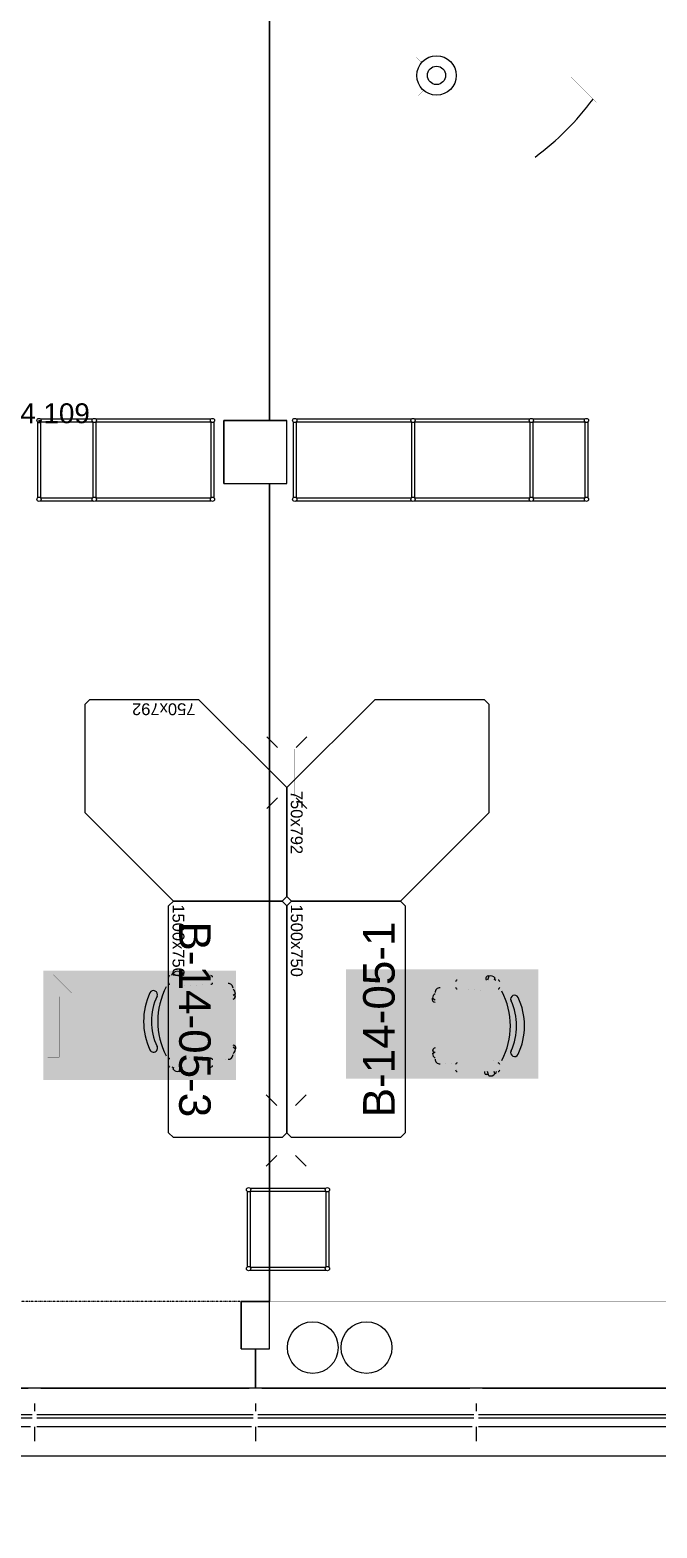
# Model space of a CAD drawing. Extents: x 7690 to 8871, y -6511 to -5312.
# Drawn here: x 8468.8 to 8625.4, y -6511.3 to -6137.1 of the extents above; entities that cross this region are included whole.
import ezdxf
from ezdxf.enums import TextEntityAlignment as Align

# ---------------------------------------------------------------- set-up
doc = ezdxf.new("R2010")
doc.units = 0
doc.header["$MEASUREMENT"] = 0
doc.linetypes.add('DOT_DASH', pattern=[1, 0, -0.25, 0.5, -0.25])
doc.linetypes.add('LONG_DASHES', pattern=[1.5, 1, -0.5])
doc.layers.get('0').update_dxf_attribs({"linetype": 'CONTINUOUS'})
for name, color, linetype in [('72USSH2D01_LINIEN-MITTEL', 7, 'CONTINUOUS'), ('A-ALLG-BESCHRIFTUNG_10', 7, 'CONTINUOUS'), ('A-NEU-GRUNDRISS', 7, 'CONTINUOUS'), ('A-NEU-WAND-BETON', 7, 'CONTINUOUS'), ('BWZ121_GF-POLYGON', 7, 'CONTINUOUS'), ('BWZ122_NGF-POLYGON', 7, 'CONTINUOUS'), ('FM_OBJEKT_ARBEITSPLATZ', 7, 'CONTINUOUS'), ('FM_OBJEKT_DOSE', 7, 'CONTINUOUS'), ('FM_OBJEKT_GESCHOSS', 7, 'CONTINUOUS'), ('FM_OBJEKT_MOEBEL', 7, 'CONTINUOUS'), ('FM_OBJEKT_RAUM', 7, 'CONTINUOUS'), ('FM_OBJEKT_SICHERHEIT', 7, 'CONTINUOUS'), ('FM_RAHMEN_LINK', 7, 'CONTINUOUS'), ('R0_MOBILIAR', 7, 'CONTINUOUS'), ('Z1_POLYGONE_FLÄCHENNACHWEIS', 7, 'CONTINUOUS')]:
    doc.layers.add(name, color=color, linetype=linetype)
doc.styles.add('ARIAL', font='ARIAL')

# ---------------------------------------------------------------- blocks, each defined once
blk = doc.blocks.new('*D22')
at = {"layer": 'FM_OBJEKT_GESCHOSS', "color": 250, "linetype": 'Continuous', "const_width": 0.00174}
blk.add_lwpolyline([(8161.6821, -6162.5566), (8161.6821, -6493.2646), (8778.2168, -6493.2646), (8778.2168, -5660.9834), (8447.5059, -5660.9834), (8447.5059, -5330.3032), (7830.9731, -5330.2744), (7830.9746, -5767.6758), (7720.7378, -5767.6758), (7720.7378, -5751.9277), (7704.9897, -5751.9277), (7704.9897, -5767.6758), (7720.7378, -5767.6758), (7720.7378, -5767.6758), (7830.9746, -5767.6758), (7830.9746, -6162.5566), (8161.6821, -6162.5566), (8246.5254, -6081.0605), (8246.5254, -6073.5806), (8330.5762, -6073.5806), (8330.5762, -6081.0605), (8246.5254, -6081.0605)], close=True, dxfattribs=at)
blk = doc.blocks.new('*D32')
at = {"layer": 'A-NEU-GRUNDRISS', "color": 250, "linetype": 'Continuous'}
for p, q in [((8416.4023, -6476.3335), (8468.3711, -6476.3335)), ((8469.9453, -6480.1123), (8469.9453, -6482.0796)), ((8415.418, -6482.9048), (8469.3555, -6482.9048)), ((8415.418, -6483.7314), (8469.3555, -6483.7314)), ((8468.9531, -6486.0171), (8415.418, -6486.0171)), ((8469.9453, -6486.0171), (8469.9453, -6489.5728)), ((8414.8281, -6493.2603), (8469.9453, -6493.2603))]:
    blk.add_line(p, q, dxfattribs=at)
at = {"layer": 'A-NEU-GRUNDRISS', "color": 250, "linetype": 'Continuous', "const_width": 0.00174}
for points in [[(8468.3711, -6476.3335), (8471.5215, -6476.3335), (8471.5215, -6481.4512), (8468.3711, -6481.4512)], [(8415.418, -6482.0815), (8469.3555, -6482.0815), (8469.3555, -6484.5601), (8415.418, -6484.5601)], [(8468.9531, -6484.8359), (8470.9395, -6484.8359), (8470.9395, -6486.0171), (8468.9531, -6486.0171)], [(8469.5527, -6482.0796), (8470.3398, -6482.0796), (8470.3398, -6484.5376), (8469.5527, -6484.5376)], [(8468.873, -6487.8208), (8471.0195, -6487.8208), (8471.0195, -6489.5728), (8468.873, -6489.5728)]]:
    blk.add_lwpolyline(points, close=True, dxfattribs=at)
blk = doc.blocks.new('*D33')
at = {"layer": 'A-NEU-GRUNDRISS', "color": 250, "linetype": 'Continuous'}
for p, q in [((8471.5195, -6476.3335), (8523.4883, -6476.3335)), ((8525.0645, -6480.1123), (8525.0645, -6482.0796)), ((8470.5371, -6482.9048), (8524.4727, -6482.9048)), ((8470.5371, -6483.7314), (8524.4727, -6483.7314)), ((8524.0703, -6486.0171), (8470.5371, -6486.0171)), ((8525.0645, -6486.0171), (8525.0645, -6489.5728)), ((8469.9453, -6493.2603), (8525.0645, -6493.2603))]:
    blk.add_line(p, q, dxfattribs=at)
at = {"layer": 'A-NEU-GRUNDRISS', "color": 250, "linetype": 'Continuous', "const_width": 0.00174}
for points in [[(8523.4883, -6476.3335), (8526.6387, -6476.3335), (8526.6387, -6481.4512), (8523.4883, -6481.4512)], [(8470.5371, -6482.0815), (8524.4727, -6482.0815), (8524.4727, -6484.5601), (8470.5371, -6484.5601)], [(8524.0703, -6484.8359), (8526.0566, -6484.8359), (8526.0566, -6486.0171), (8524.0703, -6486.0171)], [(8524.6699, -6482.0796), (8525.457, -6482.0796), (8525.457, -6484.5376), (8524.6699, -6484.5376)], [(8523.9902, -6487.8208), (8526.1367, -6487.8208), (8526.1367, -6489.5728), (8523.9902, -6489.5728)]]:
    blk.add_lwpolyline(points, close=True, dxfattribs=at)
blk = doc.blocks.new('*D34')
at = {"layer": 'A-NEU-GRUNDRISS', "color": 250, "linetype": 'Continuous'}
for p, q in [((8526.6387, -6476.3335), (8578.6074, -6476.3335)), ((8580.1816, -6480.1123), (8580.1816, -6482.0796)), ((8525.6543, -6482.9048), (8579.5918, -6482.9048)), ((8525.6543, -6483.7314), (8579.5918, -6483.7314)), ((8579.1895, -6486.0171), (8525.6543, -6486.0171)), ((8580.1816, -6486.0171), (8580.1816, -6489.5728)), ((8525.0645, -6493.2603), (8580.1816, -6493.2603))]:
    blk.add_line(p, q, dxfattribs=at)
at = {"layer": 'A-NEU-GRUNDRISS', "color": 250, "linetype": 'Continuous', "const_width": 0.00174}
for points in [[(8578.6074, -6476.3335), (8581.7559, -6476.3335), (8581.7559, -6481.4512), (8578.6074, -6481.4512)], [(8525.6543, -6482.0815), (8579.5918, -6482.0815), (8579.5918, -6484.5601), (8525.6543, -6484.5601)], [(8579.1895, -6484.8359), (8581.1758, -6484.8359), (8581.1758, -6486.0171), (8579.1895, -6486.0171)], [(8579.7871, -6482.0796), (8580.5762, -6482.0796), (8580.5762, -6484.5376), (8579.7871, -6484.5376)], [(8579.1094, -6487.8208), (8581.2539, -6487.8208), (8581.2539, -6489.5728), (8579.1094, -6489.5728)]]:
    blk.add_lwpolyline(points, close=True, dxfattribs=at)
blk = doc.blocks.new('*D35')
at = {"layer": 'A-NEU-GRUNDRISS', "color": 250, "linetype": 'Continuous'}
for p, q in [((8581.7559, -6476.3335), (8633.7246, -6476.3335)), ((8635.2988, -6480.1123), (8635.2988, -6482.0796)), ((8580.7715, -6482.9048), (8634.709, -6482.9048)), ((8580.7715, -6483.7314), (8634.709, -6483.7314)), ((8634.3066, -6486.0171), (8580.7715, -6486.0171)), ((8635.2988, -6486.0171), (8635.2988, -6489.5728)), ((8580.1816, -6493.2603), (8635.2988, -6493.2603))]:
    blk.add_line(p, q, dxfattribs=at)
at = {"layer": 'A-NEU-GRUNDRISS', "color": 250, "linetype": 'Continuous', "const_width": 0.00174}
for points in [[(8633.7246, -6476.3335), (8636.875, -6476.3335), (8636.875, -6481.4512), (8633.7246, -6481.4512)], [(8580.7715, -6482.0815), (8634.709, -6482.0815), (8634.709, -6484.5601), (8580.7715, -6484.5601)], [(8634.3066, -6484.8359), (8636.293, -6484.8359), (8636.293, -6486.0171), (8634.3066, -6486.0171)], [(8634.9063, -6482.0796), (8635.6934, -6482.0796), (8635.6934, -6484.5376), (8634.9063, -6484.5376)], [(8634.2266, -6487.8208), (8636.373, -6487.8208), (8636.373, -6489.5728), (8634.2266, -6489.5728)]]:
    blk.add_lwpolyline(points, close=True, dxfattribs=at)
blk = doc.blocks.new('*D135')
at = {"layer": 'BWZ122_NGF-POLYGON', "color": 6, "linetype": 'Continuous', "const_width": 0.0139}
blk.add_lwpolyline([(8528.6074, -6454.6787), (8528.6074, -6250.3481), (8532.9375, -6250.3481), (8532.9375, -6234.6001), (8532.9375, -6234.6001), (8528.6074, -6234.6001), (8528.6074, -6134.1675), (8528.6074, -6132.8286), (8748.291, -6132.8286), (8748.291, -6135.7817), (8760.1035, -6135.7817), (8760.1035, -6132.2383), (8761.2852, -6132.2383), (8761.2852, -6238.9312), (8760.1035, -6238.9312), (8760.1035, -6246.0176), (8748.291, -6246.0176), (8748.291, -6238.9312), (8760.1035, -6238.9312), (8761.2852, -6238.9312), (8761.2852, -6349.167), (8760.1035, -6349.167), (8748.291, -6349.167), (8748.291, -6356.2534), (8760.1035, -6356.2534), (8760.1035, -6349.167), (8761.2852, -6349.167), (8761.2852, -6459.4028), (8760.1035, -6459.4028), (8760.1035, -6466.4897), (8748.291, -6466.4897), (8748.291, -6459.4028), (8760.1035, -6459.4028), (8761.2832, -6459.4028), (8761.2832, -6476.333), (8530.6563, -6476.333), (8525.0645, -6476.3335), (8525.0645, -6466.4897), (8528.6074, -6466.4897), (8528.6074, -6454.6787)], close=True, dxfattribs=at)
blk = doc.blocks.new('*D147')
at = {"layer": 'BWZ122_NGF-POLYGON', "color": 6, "linetype": 'Continuous', "const_width": 0.0139}
blk.add_lwpolyline([(8414.8281, -6135.7817), (8431.3633, -6135.7817), (8431.7559, -6135.7817), (8447.8984, -6135.7817), (8447.8984, -6132.8286), (8528.6074, -6132.8286), (8528.6074, -6234.6001), (8517.1895, -6234.6001), (8517.1895, -6250.3481), (8528.6074, -6250.3481), (8528.6074, -6454.6787), (8521.5195, -6454.6787), (8521.5195, -6466.4897), (8525.0645, -6466.4897), (8525.0645, -6476.3335), (8414.8281, -6476.3335), (8414.8281, -6466.4897), (8418.3711, -6466.4897), (8418.3711, -6454.6787), (8414.8281, -6454.6787), (8414.8281, -6250.3481), (8422.7012, -6250.3481), (8422.7012, -6234.6001), (8414.8281, -6234.6001)], close=True, dxfattribs=at)
blk = doc.blocks.new('*D167')
at = {"layer": 'FM_OBJEKT_MOEBEL', "color": 250, "linetype": 'Continuous'}
for p, q in [((8532.9316, -6326.3218), (8554.9863, -6304.2661)), ((8554.9863, -6304.2661), (8582.1523, -6304.2661)), ((8582.1523, -6304.2661), (8583.3379, -6305.4521)), ((8583.3379, -6305.4521), (8583.3379, -6332.6172)), ((8532.9316, -6353.4873), (8532.9316, -6326.3218)), ((8583.3379, -6332.6172), (8561.2813, -6354.6729)), ((8534.1172, -6354.6729), (8532.9316, -6353.4873)), ((8561.2813, -6354.6729), (8534.1172, -6354.6729))]:
    blk.add_line(p, q, dxfattribs=at)
at = {"layer": 'FM_OBJEKT_MOEBEL', "color": 250, "linetype": 'Continuous', "style": 'ARIAL'}
blk.add_text('750x792', height=2.95274, rotation=270, dxfattribs=at).set_placement((8533.9162, -6327.1104))
blk = doc.blocks.new('*D168')
at = {"layer": 'FM_OBJEKT_MOEBEL', "color": 250, "linetype": 'Continuous'}
for p, q in [((8532.9355, -6355.8555), (8534.1172, -6354.6743)), ((8532.9355, -6412.5479), (8532.9355, -6355.8555)), ((8534.1172, -6354.6743), (8561.2832, -6354.6743)), ((8561.2832, -6354.6743), (8562.4629, -6355.8555)), ((8562.4629, -6355.8555), (8562.4629, -6412.5479)), ((8534.1172, -6413.729), (8532.9355, -6412.5479)), ((8561.2832, -6413.729), (8534.1172, -6413.729)), ((8562.4629, -6412.5479), (8561.2832, -6413.729))]:
    blk.add_line(p, q, dxfattribs=at)
at = {"layer": 'FM_OBJEKT_MOEBEL', "color": 250, "linetype": 'Continuous', "style": 'ARIAL'}
blk.add_text('1500x750', height=2.95274, rotation=270, dxfattribs=at).set_placement((8533.922, -6355.4614))
blk = doc.blocks.new('*D169')
at = {"layer": 'FM_OBJEKT_MOEBEL', "color": 250, "linetype": 'Continuous'}
for p, q in [((8482.5391, -6305.4517), (8483.7246, -6304.2661)), ((8483.7246, -6304.2661), (8510.8906, -6304.2661)), ((8510.8906, -6304.2661), (8532.9453, -6326.3218)), ((8482.5391, -6332.6167), (8482.5391, -6305.4517)), ((8532.9453, -6326.3218), (8532.9453, -6353.4868)), ((8504.5957, -6354.6724), (8482.5391, -6332.6167)), ((8532.9453, -6353.4868), (8531.7598, -6354.6724)), ((8531.7598, -6354.6724), (8504.5957, -6354.6724))]:
    blk.add_line(p, q, dxfattribs=at)
at = {"layer": 'FM_OBJEKT_MOEBEL', "color": 250, "linetype": 'Continuous', "style": 'ARIAL'}
blk.add_text('750x792', height=2.95274, rotation=180, dxfattribs=at).set_placement((8510.0977, -6305.2516))
blk = doc.blocks.new('*D170')
at = {"layer": 'FM_OBJEKT_MOEBEL', "color": 250, "linetype": 'Continuous'}
for p, q in [((8503.4082, -6355.854), (8504.5898, -6354.6729)), ((8503.4082, -6412.5469), (8503.4082, -6355.854)), ((8504.5898, -6354.6729), (8531.7559, -6354.6729)), ((8531.7559, -6354.6729), (8532.9355, -6355.854)), ((8532.9355, -6355.854), (8532.9355, -6412.5469)), ((8504.5898, -6413.728), (8503.4082, -6412.5469)), ((8531.7559, -6413.728), (8504.5898, -6413.728)), ((8532.9355, -6412.5469), (8531.7559, -6413.728))]:
    blk.add_line(p, q, dxfattribs=at)
at = {"layer": 'FM_OBJEKT_MOEBEL', "color": 250, "linetype": 'Continuous', "style": 'ARIAL'}
blk.add_text('1500x750', height=2.95274, rotation=270, dxfattribs=at).set_placement((8504.3947, -6355.4614))
blk = doc.blocks.new('*D172')
at = {"layer": 'FM_OBJEKT_MOEBEL', "color": 250, "linetype": 'Continuous', "const_width": 0.00174}
for points in [[(8575.0488, -6374.7974), (8575.0488, -6376.1753)], [(8585.6797, -6374.4038), (8575.4434, -6374.4038)], [(8586.0723, -6376.1753), (8586.0723, -6374.7974)], [(8575.4434, -6376.5688), (8585.6797, -6376.5688)]]:
    blk.add_lwpolyline(points, dxfattribs=at)
at = {"layer": 'FM_OBJEKT_MOEBEL', "color": 250, "linetype": 'Continuous'}
for centre, start, end in [((8575.4434, -6374.7974), 89.999954, 180.00005), ((8575.4434, -6376.1753), 179.99995, 270.00006), ((8585.6797, -6374.7974), 0, 90.000046), ((8585.6797, -6376.1753), 269.99995, 0)]:
    blk.add_arc(centre, 0.3937, start, end, dxfattribs=at)
blk = doc.blocks.new('*D173')
at = {"layer": 'FM_OBJEKT_MOEBEL', "color": 250, "linetype": 'Continuous', "const_width": 0.00174}
for points in [[(8575.4434, -6395.0728), (8585.6797, -6395.0728)], [(8575.0488, -6396.8447), (8575.0488, -6395.4668)], [(8585.6797, -6397.2383), (8575.4434, -6397.2383)], [(8586.0723, -6395.4668), (8586.0723, -6396.8447)]]:
    blk.add_lwpolyline(points, dxfattribs=at)
at = {"layer": 'FM_OBJEKT_MOEBEL', "color": 250, "linetype": 'Continuous'}
for centre, start, end in [((8575.4434, -6395.4668), 89.999954, 180.00005), ((8585.6797, -6395.4668), 0, 90.000046), ((8575.4434, -6396.8447), 179.99995, 270.00006), ((8585.6797, -6396.8447), 269.99995, 0)]:
    blk.add_arc(centre, 0.3937, start, end, dxfattribs=at)
blk = doc.blocks.new('*D174')
at = {"layer": 'FM_OBJEKT_MOEBEL', "color": 250, "linetype": 'Continuous', "const_width": 0.00174}
for points in [[(8571.1133, -6376.3408), (8586.5918, -6377.1938)], [(8569.9316, -6394.1201), (8569.9316, -6377.522)], [(8586.5918, -6394.4478), (8571.1777, -6395.2993)]]:
    blk.add_lwpolyline(points, dxfattribs=at)
at = {"layer": 'FM_OBJEKT_MOEBEL', "color": 250, "linetype": 'Continuous'}
for centre, radius, start, end in [((8571.1133, -6377.522), 1.1811, 86.838417, 180), ((8570.209, -6385.8208), 18.5162, 332.23053, 27.769472), ((8571.1133, -6394.1201), 1.1811, 180, 273.16159)]:
    blk.add_arc(centre, radius, start, end, dxfattribs=at)
blk = doc.blocks.new('*D171')
at = {"layer": 'FM_OBJEKT_MOEBEL', "color": 250, "linetype": 'Continuous'}
for p, q in [((8582.8262, -6374.4038), (8582.7266, -6374.3467)), ((8583.3848, -6373.374), (8583.0488, -6374.4038)), ((8583.25, -6373.3223), (8583.377, -6373.3955)), ((8584.8809, -6373.8608), (8584.7051, -6374.4038)), ((8584.7734, -6374.1948), (8585.1367, -6374.4038)), ((8569.2324, -6379.0278), (8569.3418, -6378.9292)), ((8569.3242, -6378.9155), (8569.9316, -6379.3574)), ((8569.3242, -6392.7261), (8569.9316, -6392.2847)), ((8569.6074, -6392.5195), (8569.3633, -6391.9756)), ((8587.2285, -6393.1104), (8587.2285, -6393.1104)), ((8587.2285, -6393.1104), (8587.2285, -6393.1104)), ((8583.2754, -6397.9336), (8582.6816, -6397.998)), ((8583.3848, -6398.2681), (8583.0488, -6397.2383)), ((8584.8809, -6397.7813), (8584.7051, -6397.2383)), ((8585.0215, -6397.7437), (8584.875, -6397.7598))]:
    blk.add_line(p, q, dxfattribs=at)
for centre, radius, start, end in [((8583.2676, -6373.9771), 0.6552, 91.692612, 214.32491), ((8583.8027, -6374.6328), 1.3267, 35.593109, 108.40689), ((8569.8613, -6379.2119), 0.6552, 163.69261, 276.10193), ((8570.6504, -6378.9063), 1.3267, 122.81926, 180.40689), ((8589.7891, -6379.1279), 0.9842, 25.184109, 205.1841), ((8575.5547, -6385.8208), 14.7441, 334.80136, 25.184246), ((8575.5547, -6385.8208), 16.7126, 334.81573, 25.184273), ((8569.9941, -6391.9775), 0.6303, 95.699326, 179.81531), ((8570.6504, -6392.7354), 1.3267, 179.59311, 237.1808), ((8589.7891, -6392.5137), 0.9842, 155.03242, 334.81589), ((8582.8789, -6397.3989), 0.6303, 165.21815, 251.81531), ((8583.8027, -6397.0088), 1.3267, 251.59311, 324.40692), ((8584.6211, -6397.2256), 0.6552, 307.69263, 358.87289)]:
    blk.add_arc(centre, radius, start, end, dxfattribs=at)
at = {"color": 0, "linetype": 'ByBlock'}
for name in ['*D174', '*D172', '*D173']:
    blk.add_blockref(name, (0, 0), dxfattribs=at)
blk = doc.blocks.new('*D176')
at = {"layer": 'FM_OBJEKT_MOEBEL', "color": 250, "linetype": 'Continuous', "const_width": 0.00174}
for points in [[(8503.3457, -6394.3462), (8503.3457, -6395.7241)], [(8513.9766, -6393.9526), (8503.7402, -6393.9526)], [(8514.3691, -6395.7241), (8514.3691, -6394.3462)], [(8503.7402, -6396.1177), (8513.9766, -6396.1177)]]:
    blk.add_lwpolyline(points, dxfattribs=at)
at = {"layer": 'FM_OBJEKT_MOEBEL', "color": 250, "linetype": 'Continuous'}
for centre, start, end in [((8503.7402, -6394.3462), 89.999947, 180.00003), ((8513.9766, -6394.3462), 0, 90.000046), ((8503.7402, -6395.7241), 179.99995, 270.00006), ((8513.9766, -6395.7241), 269.99995, 0)]:
    blk.add_arc(centre, 0.3937, start, end, dxfattribs=at)
blk = doc.blocks.new('*D177')
at = {"layer": 'FM_OBJEKT_MOEBEL', "color": 250, "linetype": 'Continuous', "const_width": 0.00174}
for points in [[(8503.3457, -6375.0547), (8503.3457, -6373.6768)], [(8503.7402, -6373.2832), (8513.9766, -6373.2832)], [(8513.9766, -6375.4487), (8503.7402, -6375.4487)], [(8514.3691, -6373.6768), (8514.3691, -6375.0547)]]:
    blk.add_lwpolyline(points, dxfattribs=at)
at = {"layer": 'FM_OBJEKT_MOEBEL', "color": 250, "linetype": 'Continuous'}
for centre, start, end in [((8503.7402, -6373.6768), 89.999947, 180.00003), ((8503.7402, -6375.0547), 179.99995, 270.00006), ((8513.9766, -6373.6768), 0, 90.000046), ((8513.9766, -6375.0547), 269.99995, 0)]:
    blk.add_arc(centre, 0.3937, start, end, dxfattribs=at)
blk = doc.blocks.new('*D178')
at = {"layer": 'FM_OBJEKT_MOEBEL', "color": 250, "linetype": 'Continuous', "const_width": 0.00174}
for points in [[(8502.8281, -6376.0737), (8518.2402, -6375.2222)], [(8519.4883, -6376.4014), (8519.4883, -6392.9995)], [(8518.3066, -6394.1807), (8502.8281, -6393.3276)]]:
    blk.add_lwpolyline(points, dxfattribs=at)
at = {"layer": 'FM_OBJEKT_MOEBEL', "color": 250, "linetype": 'Continuous'}
for centre, radius, start, end in [((8519.2109, -6384.7007), 18.5162, 152.23053, 207.76947), ((8518.3066, -6376.4014), 1.1811, 0, 93.161575), ((8518.3066, -6392.9995), 1.1811, 266.83842, 0)]:
    blk.add_arc(centre, radius, start, end, dxfattribs=at)
blk = doc.blocks.new('*D175')
at = {"layer": 'FM_OBJEKT_MOEBEL', "color": 250, "linetype": 'Continuous'}
for p, q in [((8506.0352, -6372.2539), (8506.3691, -6373.2832)), ((8506.1445, -6372.5879), (8506.7363, -6372.5234)), ((8504.3984, -6372.7778), (8504.5449, -6372.7617)), ((8504.5371, -6372.7402), (8504.7129, -6373.2832)), ((8502.1895, -6377.4111), (8502.1895, -6377.4111)), ((8502.1895, -6377.4111), (8502.1895, -6377.4111)), ((8520.0957, -6377.7954), (8519.4883, -6378.2368)), ((8519.8105, -6378.002), (8520.0547, -6378.5464)), ((8520.0957, -6391.606), (8519.4883, -6391.1646)), ((8520.1855, -6391.4937), (8520.0762, -6391.5923)), ((8504.6465, -6396.3267), (8504.2813, -6396.1177)), ((8504.5371, -6396.6606), (8504.7129, -6396.1177)), ((8506.0352, -6397.1475), (8506.3691, -6396.1177)), ((8506.1699, -6397.1992), (8506.043, -6397.126)), ((8506.5918, -6396.1177), (8506.6914, -6396.1748))]:
    blk.add_line(p, q, dxfattribs=at)
for centre, radius, start, end in [((8505.6152, -6373.5127), 1.3267, 71.593109, 144.40691), ((8506.541, -6373.1226), 0.6303, 345.21815, 71.815308), ((8504.7988, -6373.2964), 0.6552, 127.69261, 178.87289), ((8513.8633, -6384.7007), 16.7126, 154.81573, 205.18428), ((8499.6309, -6378.0078), 0.9842, 335.03242, 154.8159), ((8513.8633, -6384.7007), 14.7441, 154.80136, 205.18425), ((8519.4258, -6378.5439), 0.6303, 275.69934, 359.81531), ((8518.7695, -6377.7861), 1.3267, 359.59311, 57.180798), ((8499.6309, -6391.3936), 0.9842, 205.1841, 25.184105), ((8519.5566, -6391.3096), 0.6552, 343.69261, 96.101913), ((8518.7695, -6391.6152), 1.3267, 302.81926, 0.406891), ((8505.6152, -6395.8887), 1.3267, 215.59311, 288.40689), ((8506.1504, -6396.5444), 0.6552, 271.69261, 34.324909)]:
    blk.add_arc(centre, radius, start, end, dxfattribs=at)
at = {"color": 0, "linetype": 'ByBlock'}
for name in ['*D178', '*D177', '*D176']:
    blk.add_blockref(name, (0, 0), dxfattribs=at)
blk = doc.blocks.new('*D212')
at = {"layer": '72USSH2D01_LINIEN-MITTEL', "color": 250, "linetype": 'Continuous'}
for p, q in [((8522.9922, -6427.1421), (8522.9922, -6446.0791)), ((8523.7402, -6426.394), (8542.6777, -6426.394)), ((8523.7402, -6427.1421), (8542.6777, -6427.1421)), ((8523.7402, -6427.1421), (8523.7402, -6446.0791)), ((8542.6777, -6427.1421), (8542.6777, -6446.0791)), ((8543.4258, -6427.1421), (8543.4258, -6446.0791)), ((8523.7402, -6446.0791), (8542.6777, -6446.0791)), ((8523.7402, -6446.8271), (8542.6777, -6446.8271))]:
    blk.add_line(p, q, dxfattribs=at)
for centre in [(8523.3672, -6426.7681), (8543.0527, -6426.7681), (8523.3672, -6446.4531), (8543.0527, -6446.4531)]:
    blk.add_circle(centre, 0.5289, dxfattribs=at)
blk = doc.blocks.new('*D215')
at = {"layer": 'FM_OBJEKT_MOEBEL', "color": 250, "linetype": 'Continuous'}
for p, q in [((8530.6211, -6316.3057), (8527.959, -6313.6436)), ((8535.2734, -6316.3057), (8537.9355, -6313.6436)), ((8530.6211, -6328.833), (8527.959, -6331.4951)), ((8535.2734, -6328.833), (8537.9355, -6331.4951))]:
    blk.add_line(p, q, dxfattribs=at)
at = {"layer": 'FM_OBJEKT_MOEBEL', "color": 250, "linetype": 'Continuous', "const_width": 0.00174}
for points in [[(8527.041, -6312.7271), (8538.8535, -6312.7271), (8538.8535, -6332.4116), (8527.041, -6332.4116)], [(8530.9785, -6316.6641), (8534.916, -6316.6641), (8534.916, -6328.4751), (8530.9785, -6328.4751)]]:
    blk.add_lwpolyline(points, close=True, dxfattribs=at)
blk = doc.blocks.new('*D216')
at = {"layer": 'FM_OBJEKT_MOEBEL', "color": 250, "linetype": 'Continuous'}
for p, q in [((8530.4316, -6405.6968), (8527.7695, -6403.0347)), ((8535.084, -6405.6968), (8537.7461, -6403.0347)), ((8530.4316, -6418.2241), (8527.7695, -6420.8857)), ((8535.084, -6418.2241), (8537.7461, -6420.8857))]:
    blk.add_line(p, q, dxfattribs=at)
at = {"layer": 'FM_OBJEKT_MOEBEL', "color": 250, "linetype": 'Continuous', "const_width": 0.00174}
for points in [[(8526.8516, -6402.1177), (8538.6641, -6402.1177), (8538.6641, -6421.8027), (8526.8516, -6421.8027)], [(8530.7891, -6406.0547), (8534.7266, -6406.0547), (8534.7266, -6417.8657), (8530.7891, -6417.8657)]]:
    blk.add_lwpolyline(points, close=True, dxfattribs=at)
blk = doc.blocks.new('*D220')
at = {"layer": 'FM_OBJEKT_MOEBEL', "color": 250, "linetype": 'Continuous', "const_width": 0.00174}
blk.add_lwpolyline([(8625.25, -6169.0718), (8609.6602, -6184.6616), (8588.7813, -6163.7827), (8604.3711, -6148.1929)], close=True, dxfattribs=at)
for points in [[(8603.8145, -6148.7495), (8624.6934, -6169.6289)], [(8589.3379, -6163.2261), (8610.2168, -6184.105)]]:
    blk.add_lwpolyline(points, dxfattribs=at)
at = {"layer": 'FM_OBJEKT_MOEBEL', "color": 250, "linetype": 'Continuous'}
blk.add_arc((8555.6895, -6115.1011), 66.4889, 306.14392, 323.85608, dxfattribs=at)
blk = doc.blocks.new('*D222')
at = {"layer": 'R0_MOBILIAR', "color": 250, "linetype": 'Continuous', "const_width": 0.00174}
for points in [[(8567.082, -6144.6753), (8565.7402, -6143.3335), (8565.2168, -6143.8564), (8566.5586, -6145.1982)], [(8574.0215, -6145.1982), (8575.3633, -6143.8564), (8574.8398, -6143.3335), (8573.5, -6144.6753)], [(8566.5586, -6151.6152), (8565.2168, -6152.957), (8565.7402, -6153.48), (8567.082, -6152.1382)], [(8573.5, -6152.1382), (8574.8398, -6153.48), (8575.3633, -6152.957), (8574.0215, -6151.6152)]]:
    blk.add_lwpolyline(points, dxfattribs=at)
at = {"layer": 'R0_MOBILIAR', "color": 250, "linetype": 'Continuous'}
for radius in [4.9212, 2.2853]:
    blk.add_circle((8570.291, -6148.4067), radius, dxfattribs=at)
blk = doc.blocks.new('*D230')
at = {"layer": 'FM_OBJEKT_MOEBEL', "color": 250, "linetype": 'Continuous'}
for p, q in [((8485.2031, -6234.2251), (8513.9824, -6234.2251)), ((8484.4551, -6234.9731), (8484.4551, -6253.9102)), ((8485.2031, -6234.9731), (8513.9824, -6234.9731)), ((8485.2031, -6234.9731), (8485.2031, -6253.9102)), ((8513.9824, -6234.9731), (8513.9824, -6253.9102)), ((8514.7305, -6234.9731), (8514.7305, -6253.9102)), ((8485.2031, -6253.9102), (8513.9824, -6253.9102)), ((8485.2031, -6254.6582), (8513.9824, -6254.6582))]:
    blk.add_line(p, q, dxfattribs=at)
for centre in [(8484.8301, -6234.5991), (8514.3574, -6234.5991), (8484.8301, -6254.2842), (8514.3574, -6254.2842)]:
    blk.add_circle(centre, 0.5289, dxfattribs=at)
blk = doc.blocks.new('*D231')
at = {"layer": 'FM_OBJEKT_MOEBEL', "color": 250, "linetype": 'Continuous'}
for p, q in [((8471.4219, -6234.2251), (8484.4531, -6234.2251)), ((8470.6738, -6234.9731), (8470.6738, -6253.9102)), ((8471.4219, -6234.9731), (8484.4531, -6234.9731)), ((8471.4219, -6234.9731), (8471.4219, -6253.9102)), ((8484.4531, -6234.9731), (8484.4531, -6253.9102)), ((8485.2012, -6234.9731), (8485.2012, -6253.9102)), ((8471.4219, -6253.9102), (8484.4531, -6253.9102)), ((8471.4219, -6254.6582), (8484.4531, -6254.6582))]:
    blk.add_line(p, q, dxfattribs=at)
for centre in [(8471.0469, -6234.5991), (8484.8281, -6234.5991), (8471.0469, -6254.2842), (8484.8281, -6254.2842)]:
    blk.add_circle(centre, 0.5289, dxfattribs=at)
blk = doc.blocks.new('*D260')
at = {"layer": 'FM_OBJEKT_MOEBEL', "color": 250, "linetype": 'Continuous'}
for p, q in [((8535.2773, -6234.2251), (8564.0566, -6234.2251)), ((8534.5273, -6234.9731), (8534.5273, -6253.9102)), ((8535.2773, -6234.9731), (8564.0566, -6234.9731)), ((8535.2773, -6234.9731), (8535.2773, -6253.9102)), ((8564.0566, -6234.9731), (8564.0566, -6253.9102)), ((8564.8047, -6234.9731), (8564.8047, -6253.9102)), ((8535.2773, -6253.9102), (8564.0566, -6253.9102)), ((8535.2773, -6254.6582), (8564.0566, -6254.6582))]:
    blk.add_line(p, q, dxfattribs=at)
for centre in [(8534.9023, -6234.5991), (8564.4297, -6234.5991), (8534.9023, -6254.2842), (8564.4297, -6254.2842)]:
    blk.add_circle(centre, 0.5289, dxfattribs=at)
blk = doc.blocks.new('*D261')
at = {"layer": 'FM_OBJEKT_MOEBEL', "color": 250, "linetype": 'Continuous'}
for p, q in [((8564.8047, -6234.2251), (8593.584, -6234.2251)), ((8564.0566, -6234.9731), (8564.0566, -6253.9102)), ((8564.8047, -6234.9731), (8593.584, -6234.9731)), ((8564.8047, -6234.9731), (8564.8047, -6253.9102)), ((8593.584, -6234.9731), (8593.584, -6253.9102)), ((8594.332, -6234.9731), (8594.332, -6253.9102)), ((8564.8047, -6253.9102), (8593.584, -6253.9102)), ((8564.8047, -6254.6582), (8593.584, -6254.6582))]:
    blk.add_line(p, q, dxfattribs=at)
for centre in [(8564.4316, -6234.5991), (8593.959, -6234.5991), (8564.4316, -6254.2842), (8593.959, -6254.2842)]:
    blk.add_circle(centre, 0.5289, dxfattribs=at)
blk = doc.blocks.new('*D262')
at = {"layer": 'FM_OBJEKT_MOEBEL', "color": 250, "linetype": 'Continuous'}
for p, q in [((8594.334, -6234.2251), (8607.3652, -6234.2251)), ((8593.5859, -6234.9731), (8593.5859, -6253.9102)), ((8594.334, -6234.9731), (8607.3652, -6234.9731)), ((8594.334, -6234.9731), (8594.334, -6253.9102)), ((8607.3652, -6234.9731), (8607.3652, -6253.9102)), ((8608.1133, -6234.9731), (8608.1133, -6253.9102)), ((8594.334, -6253.9102), (8607.3652, -6253.9102)), ((8594.334, -6254.6582), (8607.3652, -6254.6582))]:
    blk.add_line(p, q, dxfattribs=at)
for centre in [(8593.9609, -6234.5991), (8607.7402, -6234.5991), (8593.9609, -6254.2842), (8607.7402, -6254.2842)]:
    blk.add_circle(centre, 0.5289, dxfattribs=at)
blk = doc.blocks.new('*D322')
at = {"layer": 'FM_OBJEKT_SICHERHEIT', "color": 92, "linetype": 'Continuous', "const_width": 0.0139}
blk.add_lwpolyline([(8471.2871, -6248.0679), (8471.2871, -6232.9307), (8467.6875, -6236.5435), (8467.6875, -6232.459), (8472.6875, -6227.4312), (8477.7695, -6232.5132), (8477.7695, -6236.584), (8474.1699, -6232.9849), (8474.1699, -6248.0679), (8471.2871, -6248.0679)], close=True, dxfattribs=at)
blk = doc.blocks.new('*D323')
at = {"layer": 'FM_OBJEKT_SICHERHEIT', "color": 92, "linetype": 'Continuous', "const_width": 0.0139}
blk.add_lwpolyline([(8473.1914, -6393.6411), (8473.1914, -6378.5039), (8469.5938, -6382.1162), (8469.5938, -6378.0322), (8474.5938, -6373.0044), (8479.6758, -6378.0859), (8479.6758, -6382.1567), (8476.0762, -6378.5576), (8476.0762, -6393.6411), (8473.1914, -6393.6411)], close=True, dxfattribs=at)
blk = doc.blocks.new('ZZUNIT_CIRCLE')
at = {"color": 0, "linetype": 'ByBlock'}
blk.add_circle((0, 0), 1, dxfattribs=at)
blk = doc.blocks.new('*D386')
at = {"layer": 'FM_OBJEKT_DOSE', "color": 7, "linetype": 'Continuous', "xscale": 6.452989299999999, "yscale": 6.3332055, "rotation": 90}
blk.add_blockref('ZZUNIT_CIRCLE', (8539.3789, -6466.186), dxfattribs=at)
blk = doc.blocks.new('*D387')
at = {"layer": 'FM_OBJEKT_DOSE', "color": 7, "linetype": 'Continuous', "xscale": 6.452989299999999, "yscale": 6.3332055, "rotation": 90}
blk.add_blockref('ZZUNIT_CIRCLE', (8552.8086, -6466.186), dxfattribs=at)
blk = doc.blocks.new('*D474')
at = {"layer": 'FM_OBJEKT_ARBEITSPLATZ', "color": 181, "linetype": 'Continuous'}
blk.add_solid([(8472.1504, -6372.0439), (8520.2031, -6372.0439), (8472.1504, -6399.3633), (8520.2031, -6399.3633)], dxfattribs=at)
blk = doc.blocks.new('*D475')
at = {"layer": 'FM_OBJEKT_ARBEITSPLATZ', "color": 181, "linetype": 'Continuous'}
blk.add_solid([(8547.6914, -6371.6626), (8595.7422, -6371.6626), (8547.6914, -6398.9819), (8595.7422, -6398.9819)], dxfattribs=at)

msp = doc.modelspace()

# ---------------------------------------------------------------- linework, layer by layer
at = {"layer": 'A-NEU-GRUNDRISS', "color": 6, "linetype": 'DOT_DASH'}
for p, q in [((8528.6074, -6234.6001), (8528.6074, -6029.8765)), ((8528.6074, -6454.6787), (8528.6074, -6250.3481)), ((8521.5195, -6454.6787), (8418.3711, -6454.6787))]:
    msp.add_line(p, q, dxfattribs=at)
at = {"layer": 'A-NEU-GRUNDRISS', "color": 6, "linetype": 'LONG_DASHES', "const_width": 0.00174}
msp.add_lwpolyline([(8762.0703, -6477.1196), (8177.8198, -6477.1196), (8177.8198, -6146.4116), (7847.1123, -6146.4116), (7847.1123, -5346.4131), (8431.3633, -5346.4131), (8431.3633, -5677.1211), (8762.0703, -5677.1211)], close=True, dxfattribs=at)
at = {"layer": 'A-NEU-WAND-BETON', "color": 6, "linetype": 'Continuous'}
for p, q in [((8517.1895, -6234.6001), (8532.9375, -6234.6001)), ((8517.1895, -6250.3481), (8517.1895, -6234.6001)), ((8532.9375, -6250.3481), (8532.9375, -6234.6001)), ((8517.1895, -6250.3481), (8532.9375, -6250.3481)), ((8521.5195, -6454.6787), (8528.6074, -6454.6787)), ((8521.5195, -6466.4897), (8521.5195, -6454.6787)), ((8528.6074, -6466.4897), (8528.6074, -6454.6787)), ((8521.5195, -6466.4897), (8528.6074, -6466.4897))]:
    msp.add_line(p, q, dxfattribs=at)
at = {"layer": 'BWZ121_GF-POLYGON', "color": 214, "linetype": 'Continuous', "const_width": 0.0139}
msp.add_lwpolyline([(8161.6782, -6162.5532), (8161.6782, -6493.2612), (8778.2129, -6493.2612), (8778.2129, -5660.98), (8447.502, -5660.98), (8447.502, -5330.2998), (7830.9697, -5330.2715), (7830.9712, -5767.6719), (7720.7344, -5767.6719), (7720.7344, -5751.9238), (7704.9868, -5751.9238), (7704.9868, -5767.6719), (7720.7344, -5767.6719), (7720.7344, -5767.6719), (7830.9712, -5767.6719), (7830.9712, -6162.5532), (8161.6782, -6162.5532), (8246.5215, -6081.0571), (8246.5215, -6073.5771), (8330.5723, -6073.5771), (8330.5723, -6081.0566), (8246.5215, -6081.0566)], close=True, dxfattribs=at)
at = {"layer": 'FM_OBJEKT_RAUM', "color": 6, "linetype": 'Continuous'}
msp.add_lwpolyline([(8414.8281, -6135.7817), (8431.3633, -6135.7817), (8431.7559, -6135.7817), (8447.8984, -6135.7817), (8447.8984, -6132.8286), (8528.6074, -6132.8286), (8528.6074, -6234.6001), (8517.1895, -6234.6001), (8517.1895, -6250.3481), (8528.6074, -6250.3481), (8528.6074, -6454.6787), (8521.5195, -6454.6787), (8521.5195, -6466.4897), (8525.0645, -6466.4897), (8525.0645, -6476.3335), (8414.8281, -6476.3335), (8414.8281, -6466.4897), (8418.3711, -6466.4897), (8418.3711, -6454.6787), (8414.8281, -6454.6787), (8414.8281, -6250.3481), (8422.7012, -6250.3481), (8422.7012, -6234.6001), (8414.8281, -6234.6001)], close=True, dxfattribs=at)
msp.add_lwpolyline([(8761.2832, -6476.333), (8530.6563, -6476.333), (8525.0645, -6476.3335), (8525.0645, -6466.4897), (8528.6074, -6466.4897), (8528.6074, -6454.6787), (8528.6074, -6454.6787), (8528.6074, -6250.3481), (8532.9375, -6250.3481), (8532.9375, -6234.6001), (8532.9375, -6234.6001), (8528.6074, -6234.6001), (8528.6074, -6134.1675)], dxfattribs=at)
at = {"layer": 'FM_RAHMEN_LINK', "color": 250, "linetype": 'Continuous', "const_width": 0.0139}
msp.add_lwpolyline([(7690.0068, -5312.2808), (8871.293, -5312.2808), (8871.293, -6511.2549), (7690.0068, -6511.2549)], close=True, dxfattribs=at)
at = {"layer": 'Z1_POLYGONE_FLÄCHENNACHWEIS', "color": 253, "linetype": 'Continuous', "const_width": 0.0139}
msp.add_lwpolyline([(8748.291, -6132.2373), (8748.291, -6132.2373), (8453.0156, -6132.2373), (8453.0156, -6135.7808), (8414.8262, -6135.7808), (8414.8262, -6234.5991), (8422.7012, -6234.5991), (8422.7012, -6250.3472), (8406.9531, -6250.3472), (8406.9531, -6234.5991), (8414.8262, -6234.5991), (8414.8262, -6135.7808), (8191.6001, -6135.7808), (8191.6001, -6454.6768), (8748.291, -6454.6768), (8748.291, -6132.2373)], dxfattribs=at)
msp.add_lwpolyline([(8525.0625, -6132.2373), (8525.0625, -6234.5991), (8532.9375, -6234.5991), (8532.9375, -6250.3472), (8517.1895, -6250.3472), (8517.1895, -6234.5991), (8525.0625, -6234.5991), (8525.0625, -6132.2373)], close=True, dxfattribs=at)

# ---------------------------------------------------------------- block references
at = {"color": 0, "linetype": 'ByBlock'}
for name in ['*D22', '*D147', '*D135', '*D222', '*D220', '*D322', '*D231', '*D230', '*D260', '*D261', '*D262', '*D169', '*D167', '*D215', '*D170', '*D168', '*D474', '*D175', '*D475', '*D323', '*D171', '*D216', '*D386', '*D387']:
    msp.add_blockref(name, (0, 0), dxfattribs=at)
at = {"color": 6, "linetype": 'ByBlock'}
for name in ['*D212', '*D32', '*D33', '*D34', '*D35']:
    msp.add_blockref(name, (0, 0), dxfattribs=at)

# ---------------------------------------------------------------- texts
at = {"layer": 'A-ALLG-BESCHRIFTUNG_10', "color": 250, "linetype": 'Continuous', "style": 'ARIAL'}
msp.add_text('B14.109', height=4.97127, dxfattribs=at).set_placement((8457.8613, -6235.2924))
at = {"layer": 'FM_OBJEKT_MOEBEL', "color": 250, "linetype": 'Continuous', "style": 'ARIAL'}
for s, rotation, p in [('B-14-05-3', 270, (8506.0342, -6384.2012)), ('B-14-05-1', 90, (8559.8388, -6384.2007))]:
    msp.add_text(s, height=7.87399, rotation=rotation, dxfattribs=at).set_placement(p, align=Align.CENTER)

doc.saveas('drawing.dxf')
